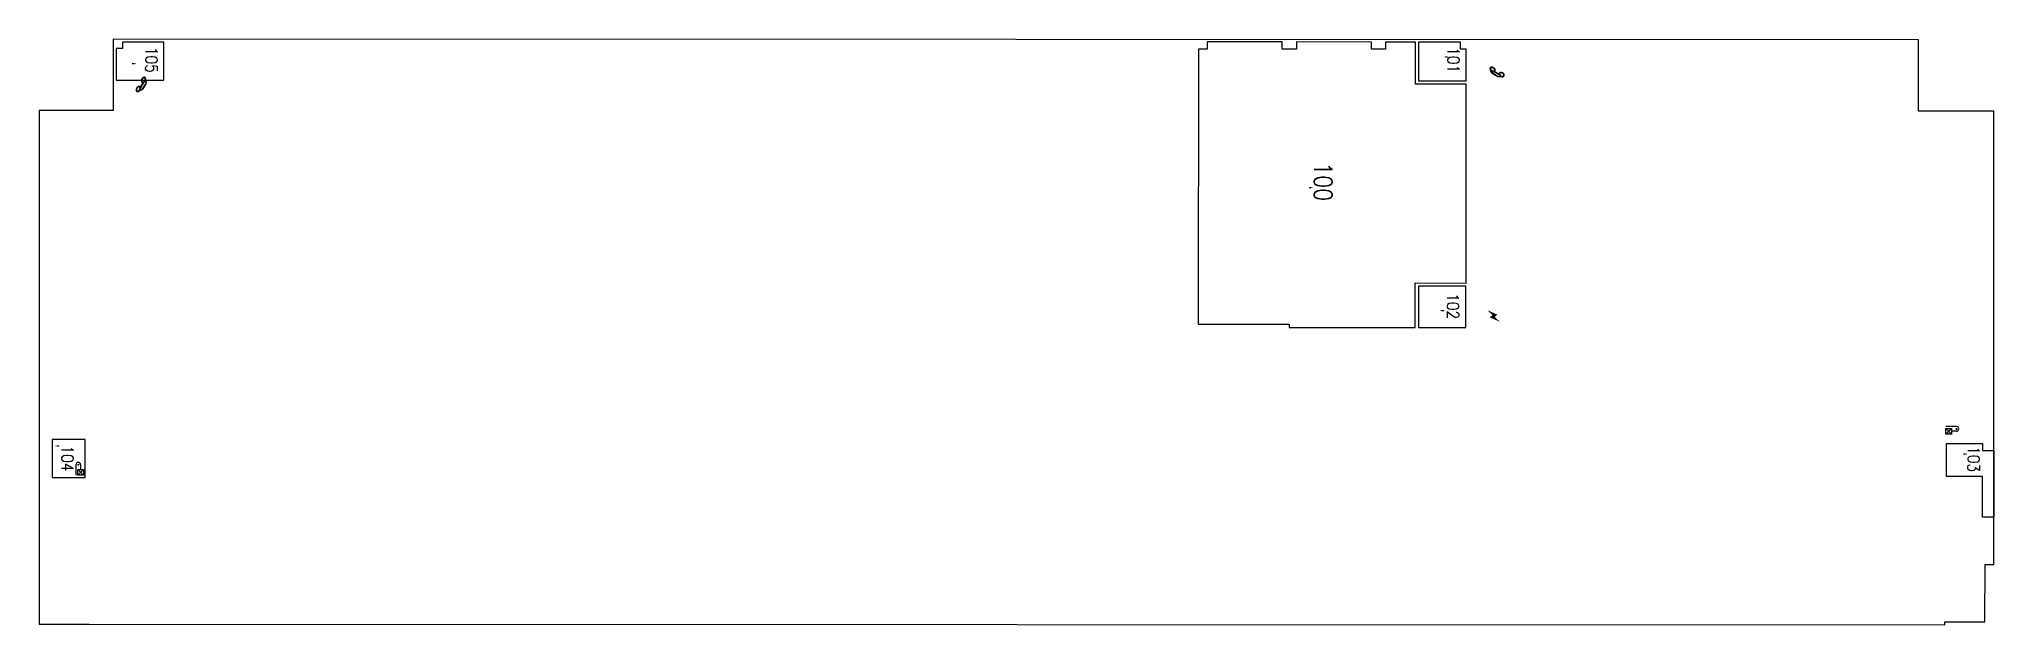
# Model space of a CAD drawing. Header units: inches. Extents: x -12 to 4917, y -14 to 1464.
import ezdxf
from ezdxf.enums import TextEntityAlignment as Align

# ---------------------------------------------------------------- set-up
doc = ezdxf.new("R2010")
doc.units = ezdxf.units.IN
doc.header["$LTSCALE"] = 10
doc.header["$MEASUREMENT"] = 0
doc.layers.get('0').update_dxf_attribs({"linetype": 'CONTINUOUS'})
for name, color, linetype in [('A-IDEN-ICON', 4, 'CONTINUOUS'), ('A-IDEN-SNUM', 4, 'CONTINUOUS'), ('A-IDEN-VNUM', 4, 'CONTINUOUS'), ('AREA-ASSIGN', 7, 'CONTINUOUS'), ('AREA-GROSS', 1, 'CONTINUOUS')]:
    doc.layers.add(name, color=color, linetype=linetype)
doc.layers.get('0').off()
doc.styles.add('ROOMSNUMBER', font='txt.shx', dxfattribs={"height": 0.03})
doc.styles.add('ROOMVNUMBER', font='simplex.shx', dxfattribs={"width": 0.85})

# ---------------------------------------------------------------- blocks, each defined once
blk = doc.blocks.new('CPELECT')
blk.add_lwpolyline([(0.062, 0.063, 0, 0.03, 0), (0.01, -0.017, 0.03, 0.03, 0), (-0.01, 0.007, 0.03, 0, 0), (-0.062, -0.073, 0.03, 0, 0)], format="xyseb")
blk = doc.blocks.new('CPELEV')
for p, q in [((-0.035, 0.03), (-0.035, -0.08)), ((0.015, 0.03), (0.015, -0.02)), ((0.045, -0.08), (-0.015, -0.02)), ((-0.015, -0.08), (0.045, -0.02)), ((-0.015, -0.02), (0.045, -0.02)), ((-0.015, -0.08), (-0.015, -0.02)), ((0.045, -0.08), (-0.015, -0.08)), ((0.045, -0.02), (0.045, -0.08))]:
    blk.add_line(p, q)
at = {"const_width": 0.0106}
blk.add_lwpolyline([(-0.015, 0.03, 1), (-0.005, 0.03, 1)], format="xyb", close=True, dxfattribs=at)
blk.add_arc((-0.01, 0.03), 0.025, 0, 180)
blk = doc.blocks.new('CPPHONE')
for p, q in [((0.01, 0.025), (-0.02, -0.025)), ((0.017, 0.028), (-0.018, -0.033))]:
    blk.add_line(p, q)
for points in [[(0.036, 0.057), (0.042, 0.031), (0.038, 0.011), (0.008, -0.041), (-0.008, -0.056), (-0.034, -0.064)], [(0.033, 0.047), (0.037, 0.031), (0.033, 0.013), (0.004, -0.038), (-0.011, -0.051), (-0.026, -0.057)]]:
    blk.add_lwpolyline(points)
for points in [[(0.029, 0.079, 0.139889), (0.022, 0.08, 0.107118), (0.012, 0.078, 0.079812), (0.004, 0.072, 0.067459), (-0.003, 0.063, 0.067459), (-0.008, 0.051, 0.079812), (-0.009, 0.041, 0.107118), (-0.006, 0.032, 0.139889), (-0.001, 0.027, 0.139889), (0.006, 0.025, 0.107118), (0.015, 0.027, 0.079812), (0.024, 0.033, 0.067459), (0.031, 0.043, 0.067459), (0.036, 0.054, 0.079812), (0.037, 0.064, 0.107118), (0.034, 0.073, 0.139889)], [(0.026, 0.074, 0.139889), (0.022, 0.075, 0.107118), (0.014, 0.074, 0.079812), (0.007, 0.069, 0.067459), (0.001, 0.06, 0.067459), (-0.003, 0.05, 0.079812), (-0.004, 0.042, 0.107118), (-0.002, 0.034, 0.139889), (0.001, 0.031, 0.139889), (0.006, 0.03, 0.107118), (0.013, 0.032, 0.079812), (0.02, 0.037, 0.067459), (0.027, 0.045, 0.067459), (0.031, 0.055, 0.079812), (0.032, 0.064, 0.107118), (0.03, 0.071, 0.139889)], [(-0.026, -0.017, 0.139889), (-0.033, -0.015, 0.107118), (-0.043, -0.017, 0.079812), (-0.051, -0.023, 0.067459), (-0.058, -0.033, 0.067459), (-0.063, -0.044, 0.079812), (-0.064, -0.054, 0.107118), (-0.061, -0.063, 0.139889), (-0.056, -0.069, 0.139889), (-0.049, -0.07, 0.107118), (-0.04, -0.068, 0.079812), (-0.031, -0.062, 0.067459), (-0.024, -0.053, 0.067459), (-0.019, -0.041, 0.079812), (-0.018, -0.031, 0.107118), (-0.021, -0.022, 0.139889)], [(-0.029, -0.021, 0.139889), (-0.033, -0.02, 0.107118), (-0.041, -0.022, 0.079812), (-0.048, -0.027, 0.067459), (-0.054, -0.035, 0.067459), (-0.058, -0.045, 0.079812), (-0.059, -0.054, 0.107118), (-0.057, -0.061, 0.139889), (-0.054, -0.064, 0.139889), (-0.049, -0.065, 0.107118), (-0.042, -0.064, 0.079812), (-0.035, -0.059, 0.067459), (-0.028, -0.05, 0.067459), (-0.024, -0.04, 0.079812), (-0.023, -0.032, 0.107118), (-0.025, -0.024, 0.139889)]]:
    blk.add_lwpolyline(points, format="xyb", close=True)

msp = doc.modelspace()

# ---------------------------------------------------------------- linework, layer by layer
at = {"layer": 'AREA-ASSIGN'}
for points in [[(198.5, 1456), (198.5, 1440.1), (182.5, 1440.1), (182.5, 1360), (302.5, 1360), (302.5, 1456)], [(3458.5, 1456.6), (3383.5, 1456.7), (3383.5, 1438.7), (3347.5, 1438.7), (3347.5, 1456.7), (3158.5, 1456.8), (3158.5, 1438.8), (3122.5, 1438.8), (3122.5, 1456.8), (2933.5, 1456.9), (2933.5, 1438.9), (2911.5, 1438.9), (2911.2, 744.9), (3140.2, 744.8), (3140.2, 736.8), (3458.2, 736.7), (3458.3, 848.7), (3586.3, 848.6), (3586.5, 1350.6), (3458.5, 1350.6)], [(3586.5, 1438.6), (3572.5, 1438.6), (3572.5, 1456.6), (3466.5, 1456.6), (3466.5, 1358.6), (3586.5, 1358.6)], [(3586.2, 840.6), (3466.2, 840.7), (3466.2, 736.7), (3586.2, 736.6)], [(104.1, 454), (21.1, 454), (21.1, 358), (104.1, 358)], [(4798.2, 444.1), (4889.1, 444.1), (4889.1, 426.1), (4917.1, 426.1), (4917.1, 258.1), (4889, 258.1), (4889.1, 360.1), (4798.1, 360.2)]]:
    msp.add_lwpolyline(points, close=True, dxfattribs=at)
at = {"layer": 'AREA-GROSS'}
msp.add_lwpolyline([(113.9, -11.9), (4793.9, -13.9), (4793.9, -5.9), (4894.9, -5.9), (4895, 138.6), (4917, 138.6), (4917.5, 1282), (4913.4, 1282), (4913.4, 1282), (4727.4, 1282.1), (4727.4, 1462.1), (174.5, 1464.1), (174.4, 1284), (-11.6, 1284.2), (-12.1, 140.7), (-12.1, -5.8), (-12.1, -11.8), (113.9, -11.9)], close=True, dxfattribs=at)

# ---------------------------------------------------------------- block references
at = {"layer": 'A-IDEN-ICON', "xscale": 240, "yscale": 240, "zscale": 240}
for name, p, rotation in [('CPPHONE', (3663.5, 1377.9), 270), ('CPPHONE', (247.9, 1348.4), 0.1959893751911952), ('CPELECT', (3657.1, 765.4), 270), ('CPELEV', (4815.7, 478.2), 270), ('CPELEV', (89, 382.9), 0.1959893751911952)]:
    msp.add_blockref(name, p, dxfattribs=dict(at, rotation=rotation))

# ---------------------------------------------------------------- texts
at = {"layer": 'A-IDEN-SNUM', "style": 'ROOMSNUMBER', "width": 0.85}
for s, p in [('3710010500', (226.5, 1401.9)), ('3710010100', (3537, 1418.8)), ('3710010000', (3194.7, 1089.1)), ('3710010200', (3526.2, 778.8)), ('3710010400', (33.7, 437.3)), ('3710010300', (4844.7, 417.2))]:
    msp.add_text(s, height=1, dxfattribs=at).set_placement(p, align=Align.MIDDLE)
at = {"layer": 'A-IDEN-VNUM', "style": 'ROOMVNUMBER', "width": 0.85}
for s, height, p in [('105', 30, (256.6, 1411.5)), ('101', 30, (3539.4, 1411.1)), ('100', 45, (3203.7, 1104.1)), ('102', 30, (3538.3, 790)), ('104', 30, (44.3, 406.1)), ('103', 30, (4851.5, 404.4))]:
    msp.add_text(s, height=height, rotation=270, dxfattribs=at).set_placement(p, align=Align.CENTER)

doc.saveas('drawing.dxf')
